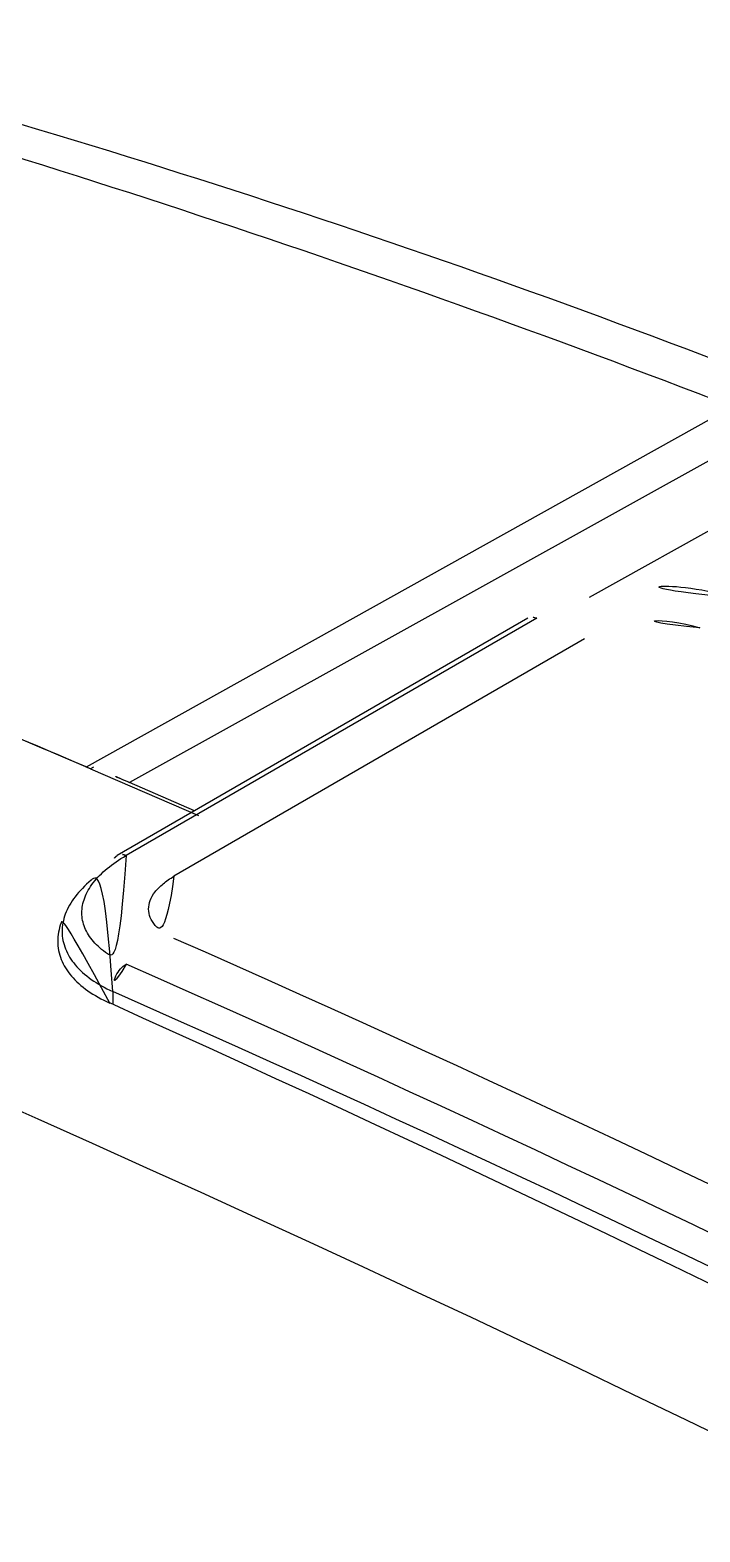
# Model space of a CAD drawing. Extents: x 16296660632 to 16296680496, y -37409619871 to -37409616057.
# Drawn here: x 16296679580.99 to 16296679596.47, y -37409616393.43 to -37409616358.74 of the extents above; entities that cross this region are included whole.
import ezdxf

# ---------------------------------------------------------------- set-up
doc = ezdxf.new("R2010")
doc.units = 0
doc.header["$LTSCALE"] = 10
doc.header["$MEASUREMENT"] = 0
for name, color, linetype in [('BACK_CASE_DADA_2', 7, 'CONTINUOUS'), ('BACK_LED_PCB_CAS', 7, 'CONTINUOUS'), ('BACK_TOP_COVER', 7, 'CONTINUOUS'), ('MIDDLE_CASE_DADA', 7, 'CONTINUOUS'), ('자바로고WINDOW', 7, 'CONTINUOUS')]:
    doc.layers.add(name, color=color, linetype=linetype)

msp = doc.modelspace()

# ---------------------------------------------------------------- linework, layer by layer
at = {"layer": 'BACK_CASE_DADA_2', "color": 7, "linetype": 'Continuous', "ltscale": 25.4}
for p, q in [((16296679597.22015, -37409616367.441597), (16296679582.286039, -37409616375.760262)), ((16296679598.232941, -37409616367.8274), (16296679583.28853, -37409616376.119102)), ((16296679599.94195, -37409616368.486923), (16296679593.907761, -37409616371.848213)), ((16296679582.385139, -37409616375.802582), (16296679582.286039, -37409616375.760262)), ((16296679582.455851, -37409616375.763199), (16296679582.385139, -37409616375.802582)), ((16296679582.385139, -37409616375.802582), (16296679582.385139, -37409616375.802597)), ((16296679584.790751, -37409616376.769127), (16296679583.28853, -37409616376.119102))]:
    msp.add_line(p, q, dxfattribs=at)
for centre, radius, start, end in [((16296679515.88752, -37409616578.665291), 227.208304, 68.55328083, 75.45188285), ((16296679502.011511, -37409616613.961723), 264.26663, 68.88289848, 74.74252345), ((16296679454.40377, -37409616673.718002), 324.241714, 66.77123236, 71.35763172)]:
    msp.add_arc(centre, radius, start, end, dxfattribs=at)
msp.add_open_spline([(16296679583.28853, -37409616376.119102), (16296679583.01103, -37409616376.000427), (16296679582.733471, -37409616375.881813), (16296679582.455851, -37409616375.763199)], degree=3, dxfattribs=at)
at = {"layer": 'BACK_LED_PCB_CAS', "color": 7, "linetype": 'Continuous', "ltscale": 25.4}
for p, q in [((16296679592.494141, -37409616372.321579), (16296679583.003389, -37409616377.801064)), ((16296679592.700159, -37409616372.32412), (16296679583.20941, -37409616377.803612)), ((16296679593.8048, -37409616372.80378), (16296679584.314051, -37409616378.283257)), ((16296679582.899839, -37409616380.946777), (16296679582.899839, -37409616381.242569))]:
    msp.add_line(p, q, dxfattribs=at)
for centre, radius, start, end in [((16296679595.602871, -37409616377.891296), 6.278475, 73.6544319, 117.5373726), ((16296679595.458679, -37409616375.964943), 3.567672, 73.4983396, 117.6181273)]:
    msp.add_arc(centre, radius, start, end, dxfattribs=at)
for centre, major_axis, ratio, start_param, end_param in [((16296679592.744141, -37409616372.754593), (0.25, -0.433013), 0.577350269, 2.480927862, 3.141403608), ((16296679583.253389, -37409616378.234077), (0.25, -0.433013), 0.577350269, 3.141403608, 3.926990817), ((16296679583.253389, -37409616378.234077), (0.25, -0.433013), 0.577350269, 2.480927862, 3.141403608), ((16296679630.983101, -37409616860.004494), (-279.567977, 484.225941), 0.577350269, 5.379472028, 5.616102259), ((16296679583.253389, -37409616380.742661), (-0.201356, -0.457663), 0.641517719, 3.860338509, 5.431134836), ((16296679629.92244, -37409616860.616867), (-279.567977, 484.225941), 0.577350269, 5.379365634, 5.616208653), ((16296679629.56889, -37409616860.820992), (-279.317977, 483.792928), 0.577350269, 5.379365634, 5.616208653)]:
    msp.add_ellipse(centre, major_axis=major_axis, ratio=ratio, start_param=start_param, end_param=end_param, dxfattribs=at)
for points, knots in [([(16296679583.20941, -37409616377.803612), (16296679583.045309, -37409616377.898354), (16296679582.900169, -37409616377.998466), (16296679582.64621, -37409616378.209084), (16296679582.53651, -37409616378.320847), (16296679582.36133, -37409616378.548264), (16296679582.295469, -37409616378.663513), (16296679582.20677, -37409616378.897186), (16296679582.18445, -37409616379.016098), (16296679582.185419, -37409616379.246986), (16296679582.207991, -37409616379.36026), (16296679582.29837, -37409616379.582413), (16296679582.36558, -37409616379.689056), (16296679582.53993, -37409616379.889847), (16296679582.64826, -37409616379.985283), (16296679582.903521, -37409616380.161537), (16296679583.04871, -37409616380.241478), (16296679583.21162, -37409616380.313164)], [0, 0, 0, 0, 0.125, 0.125, 0.25, 0.25, 0.375, 0.375, 0.5, 0.5, 0.625, 0.625, 0.75, 0.75, 0.875, 0.875, 1, 1, 1, 1]), ([(16296679582.899839, -37409616380.946777), (16296679582.71357, -37409616380.861633), (16296679582.548611, -37409616380.767487), (16296679582.2596, -37409616380.561974), (16296679582.13455, -37409616380.449249), (16296679581.93387, -37409616380.212227), (16296679581.858101, -37409616380.088654), (16296679581.755301, -37409616379.831383), (16296679581.72872, -37409616379.696663), (16296679581.727819, -37409616379.428062), (16296679581.75264, -37409616379.292976), (16296679581.85401, -37409616379.021156), (16296679581.9305, -37409616378.886017), (16296679582.12925, -37409616378.625397), (16296679582.252581, -37409616378.498131), (16296679582.54567, -37409616378.253372), (16296679582.71253, -37409616378.1381), (16296679582.899839, -37409616378.029953)], [0, 0, 0, 0, 0.125, 0.125, 0.25, 0.25, 0.375, 0.375, 0.5, 0.5, 0.625, 0.625, 0.75, 0.75, 0.875, 0.875, 1, 1, 1, 1]), ([(16296679584.314051, -37409616378.283257), (16296679584.220341, -37409616378.337372), (16296679584.137421, -37409616378.394577), (16296679583.992319, -37409616378.514969), (16296679583.92963, -37409616378.578888), (16296679583.829439, -37409616378.708969), (16296679583.79175, -37409616378.774933), (16296679583.740919, -37409616378.908669), (16296679583.728081, -37409616378.976753), (16296679583.72864, -37409616379.175072), (16296679583.7813, -37409616379.304626), (16296679583.980249, -37409616379.534531), (16296679584.12796, -37409616379.637268), (16296679584.314051, -37409616379.719162)], [0, 0, 0, 0, 0.125, 0.125, 0.25, 0.25, 0.375, 0.375, 0.5, 0.5, 0.75, 0.75, 1, 1, 1, 1])]:
    msp.add_open_spline(points, degree=3, knots=knots, dxfattribs=at)
at = {"layer": 'BACK_TOP_COVER', "color": 7, "linetype": 'Continuous', "ltscale": 25.4}
msp.add_line((16296679593.8048, -37409616372.80378), (16296679584.314051, -37409616378.283257), dxfattribs=at)
msp.add_arc((16296679595.458679, -37409616375.964943), 3.567672, 73.4983396, 117.6181273, dxfattribs=at)
msp.add_ellipse((16296679630.983101, -37409616860.004494), major_axis=(-279.567977, 484.225941), ratio=0.577350269, start_param=5.379472028, end_param=5.616102259, dxfattribs=at)
msp.add_open_spline([(16296679584.314051, -37409616378.283257), (16296679584.220341, -37409616378.337372), (16296679584.137421, -37409616378.394577), (16296679583.992319, -37409616378.514969), (16296679583.92963, -37409616378.578888), (16296679583.829439, -37409616378.708969), (16296679583.79175, -37409616378.774933), (16296679583.740919, -37409616378.908669), (16296679583.728081, -37409616378.976753), (16296679583.72864, -37409616379.175072), (16296679583.7813, -37409616379.304626), (16296679583.980249, -37409616379.534531), (16296679584.12796, -37409616379.637268), (16296679584.314051, -37409616379.719162)], degree=3, knots=[0, 0, 0, 0, 0.125, 0.125, 0.25, 0.25, 0.375, 0.375, 0.5, 0.5, 0.75, 0.75, 1, 1, 1, 1], dxfattribs=at)
at = {"layer": 'MIDDLE_CASE_DADA', "color": 7, "linetype": 'Continuous', "ltscale": 25.4}
msp.add_line((16296679582.385139, -37409616375.802597), (16296679584.880699, -37409616376.877861), dxfattribs=at)
for centre, radius, start, end in [((16296679454.300211, -37409616673.990883), 324.533527, 66.75438605, 71.35573166), ((16296679368.80579, -37409616861.476311), 522.671258, 50.3330083, 69.65310684), ((16296679362.6661, -37409616870.321136), 536.378062, 54.23384202, 65.76613573)]:
    msp.add_arc(centre, radius, start, end, dxfattribs=at)
msp.add_open_spline([(16296679582.82913, -37409616381.210037), (16296679582.638531, -37409616381.125633), (16296679582.46962, -37409616381.031242), (16296679582.173531, -37409616380.823227), (16296679582.04533, -37409616380.708252), (16296679581.8395, -37409616380.464783), (16296679581.76173, -37409616380.337044), (16296679581.656139, -37409616380.06955), (16296679581.628799, -37409616379.928703), (16296679581.62775, -37409616379.646507), (16296679581.65317, -37409616379.503891), (16296679581.729389, -37409616379.292442), (16296679581.75938, -37409616379.225227), (16296679581.79483, -37409616379.158501)], degree=3, knots=[0, 0, 0, 0, 0.125, 0.125, 0.25, 0.25, 0.375, 0.375, 0.5, 0.5, 0.625, 0.625, 0.6832856667, 0.6832856667, 0.6832856667, 0.6832856667], dxfattribs=at)
at = {"layer": '자바로고WINDOW', "color": 7, "linetype": 'Continuous', "ltscale": 25.4}
msp.add_line((16296679593.8048, -37409616372.80378), (16296679584.314051, -37409616378.283257), dxfattribs=at)
msp.add_arc((16296679595.458679, -37409616375.964943), 3.567672, 73.4983396, 117.6181273, dxfattribs=at)
msp.add_ellipse((16296679630.983101, -37409616860.004494), major_axis=(-279.567977, 484.225941), ratio=0.577350269, start_param=5.379472028, end_param=5.616102259, dxfattribs=at)
msp.add_open_spline([(16296679584.314051, -37409616378.283257), (16296679584.220341, -37409616378.337372), (16296679584.137421, -37409616378.394577), (16296679583.992319, -37409616378.514969), (16296679583.92963, -37409616378.578888), (16296679583.829439, -37409616378.708969), (16296679583.79175, -37409616378.774933), (16296679583.740919, -37409616378.908669), (16296679583.728081, -37409616378.976753), (16296679583.72864, -37409616379.175072), (16296679583.7813, -37409616379.304626), (16296679583.980249, -37409616379.534531), (16296679584.12796, -37409616379.637268), (16296679584.314051, -37409616379.719162)], degree=3, knots=[0, 0, 0, 0, 0.125, 0.125, 0.25, 0.25, 0.375, 0.375, 0.5, 0.5, 0.75, 0.75, 1, 1, 1, 1], dxfattribs=at)

doc.saveas('drawing.dxf')
